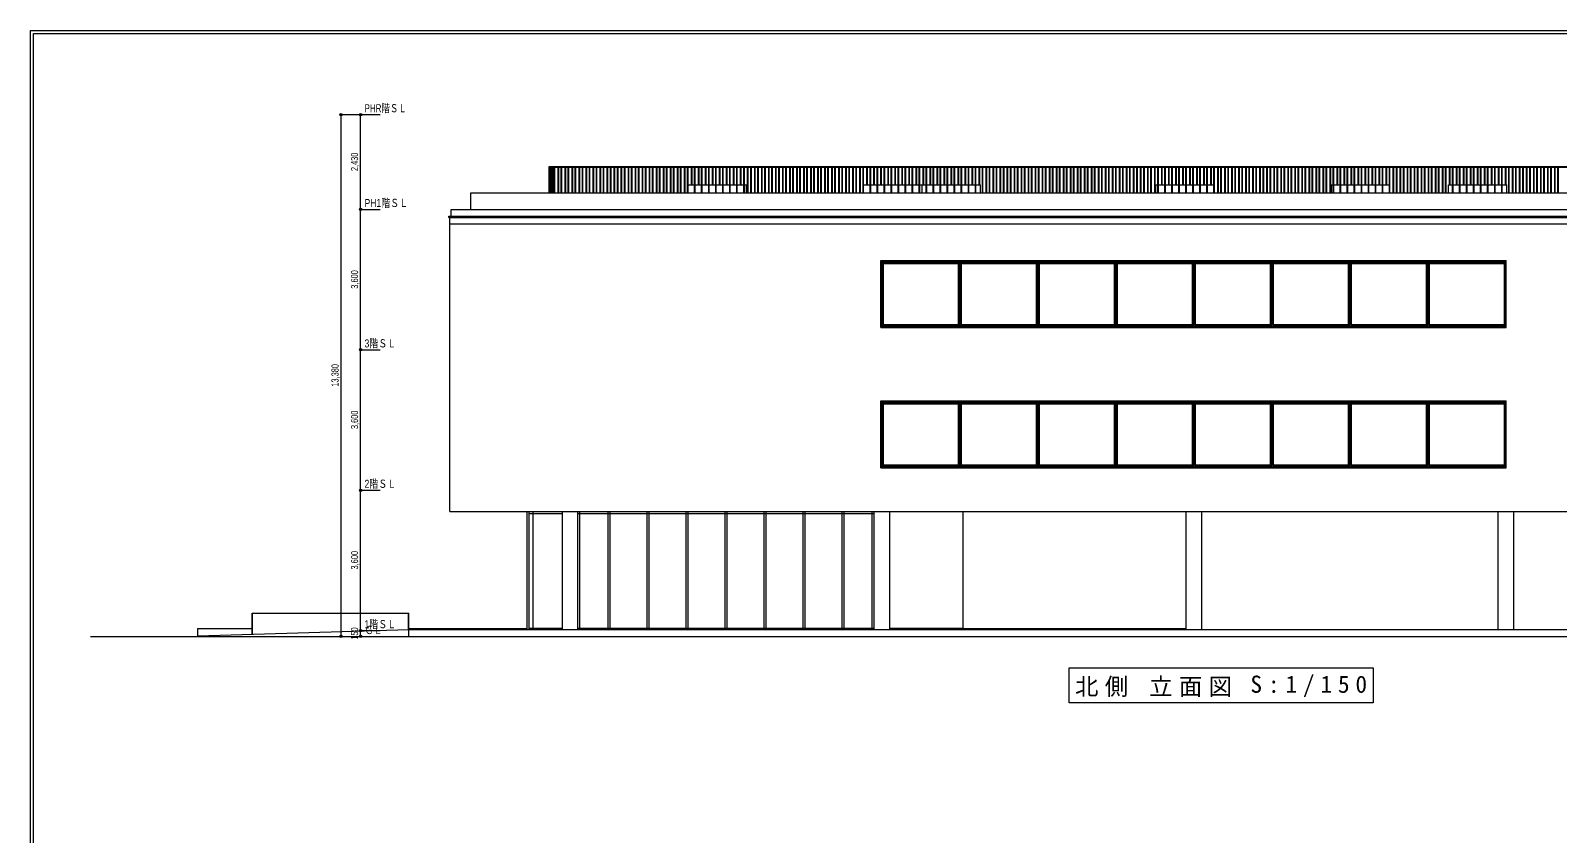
# Model space of a CAD drawing. Units: millimetres at full size, sheet at 1:150. Extents: x -30038 to 30038, y -20812 to 20512.
# Drawn here: x -30038 to 9200, y -150 to 20512 of the extents above; entities that cross this region are included whole.
import ezdxf
from ezdxf.enums import TextEntityAlignment as Align

# ---------------------------------------------------------------- set-up
doc = ezdxf.new("R2010")
doc.units = ezdxf.units.MM
doc.header["$LTSCALE"] = 150
doc.header["$PDMODE"] = 32
doc.header["$PDSIZE"] = 60
doc.layers.add('0-0_ﾚｲﾔ-0', color=4, linetype='Continuous')
doc.layers.add('0-5_ﾚｲﾔ-5', color=3, linetype='Continuous')
doc.styles.add('游ゴシック Light', font='')
doc.styles.add('ＭＳ ゴシック', font='')
doc.styles.get('游ゴシック Light').set_extended_font_data('游ゴシック Light')
doc.styles.get('ＭＳ ゴシック').set_extended_font_data('MS Gothic')

msp = doc.modelspace()

# ---------------------------------------------------------------- linework, layer by layer
at = {"layer": '0-0_ﾚｲﾔ-0'}
for p, q in [((-30037.5, 20512.5), (30037.5, 20512.5)), ((-30037.5, -20812.5), (-30037.5, 20512.5)), ((-29962.5, 20437.5), (29962.5, 20437.5)), ((-29962.5, -20737.5), (-29962.5, 20437.5))]:
    msp.add_line(p, q, dxfattribs=at)
at = {"layer": '0-5_ﾚｲﾔ-5', "color": 4}
for p, q in [((-22072.6, 18357), (-21572.6, 18357)), ((-22072.6, 4977), (-22072.6, 18357)), ((-21572.6, 18357), (-21072.6, 18357)), ((-21572.6, 15927), (-21572.6, 18357)), ((-13171.1, 16557), (-13006.1, 16557)), ((-12991.1, 16557), (-12826.1, 16557)), ((-12811.1, 16557), (-12646.1, 16557)), ((-12631.1, 16557), (-12466.1, 16557)), ((-12451.1, 16557), (-12286.1, 16557)), ((-12271.1, 16557), (-12106.1, 16557)), ((-12091.1, 16557), (-11926.1, 16557)), ((-11911.1, 16557), (-11746.1, 16557)), ((-11731.1, 16557), (-11673.6, 16557)), ((-11673.6, 16352), (-11673.6, 16557)), ((-8671.1, 16557), (-8506.1, 16557)), ((-8491.1, 16557), (-8326.1, 16557)), ((-8311.1, 16557), (-8146.1, 16557)), ((-8131.1, 16557), (-7966.1, 16557)), ((-7951.1, 16557), (-7786.1, 16557)), ((-7771.1, 16557), (-7606.1, 16557)), ((-7591.1, 16557), (-7426.1, 16557)), ((-7411.1, 16557), (-7246.1, 16557)), ((-7231.1, 16557), (-7173.6, 16557)), ((-7051.1, 16557), (-6886.1, 16557)), ((-6871.1, 16557), (-6706.1, 16557)), ((-6691.1, 16557), (-6526.1, 16557)), ((-6511.1, 16557), (-6346.1, 16557)), ((-6331.1, 16557), (-6166.1, 16557)), ((-6151.1, 16557), (-5986.1, 16557)), ((-5971.1, 16557), (-5806.1, 16557)), ((-5791.1, 16557), (-5673.6, 16557)), ((-5673.6, 16352), (-5673.6, 16557)), ((-1173.6, 16557), (-1126.1, 16557)), ((-1173.6, 16352), (-1173.6, 16557)), ((-1111.1, 16557), (-946.1, 16557)), ((-931.1, 16557), (-766.1, 16557)), ((-751.1, 16557), (-586.1, 16557)), ((-571.1, 16557), (-406.1, 16557)), ((-391.1, 16557), (-226.1, 16557)), ((-211.1, 16557), (-46.1, 16557)), ((-31.1, 16557), (133.9, 16557)), ((148.9, 16557), (313.9, 16557)), ((3326.4, 16557), (3373.9, 16557)), ((3326.4, 16352), (3326.4, 16557)), ((3388.9, 16557), (3553.9, 16557)), ((3568.9, 16557), (3733.9, 16557)), ((3748.9, 16557), (3913.9, 16557)), ((3928.9, 16557), (4093.9, 16557)), ((4108.9, 16557), (4273.9, 16557)), ((4288.9, 16557), (4453.9, 16557)), ((4468.9, 16557), (4633.9, 16557)), ((4648.9, 16557), (4813.9, 16557)), ((6448.9, 16557), (6613.9, 16557)), ((6628.9, 16557), (6793.9, 16557)), ((6808.9, 16557), (6973.9, 16557)), ((6988.9, 16557), (7153.9, 16557)), ((7168.9, 16557), (7333.9, 16557)), ((7348.9, 16557), (7513.9, 16557)), ((7528.9, 16557), (7693.9, 16557)), ((7708.9, 16557), (7826.4, 16557)), ((7826.4, 16352), (7826.4, 16557)), ((-198.6, 16352), (18351.4, 16352)), ((-21572.6, 15927), (-21072.6, 15927)), ((-21572.6, 12327), (-21572.6, 15927)), ((-21572.6, 15927), (-21072.6, 15927)), ((-19312.6, 15722), (-198.6, 15722)), ((-19282.6, 15557), (-19282.6, 15722)), ((-19248.6, 15927), (18851.4, 15927)), ((-19248.6, 15752), (-19248.6, 15927)), ((-198.6, 15752), (18915.4, 15752)), ((-198.6, 15722), (18915.4, 15722)), ((-19282.6, 15557), (-198.6, 15557)), ((-8228.6, 14587), (7811.4, 14587)), ((-8198.6, 12897), (-8198.6, 14617)), ((-8178.6, 14557), (-6218.6, 14557)), ((-8178.6, 12957), (-8178.6, 14557)), ((-8160.6, 14539), (-6236.6, 14539)), ((-8160.6, 12975), (-8160.6, 14539)), ((-6236.6, 12975), (-6236.6, 14539)), ((-6218.6, 12957), (-6218.6, 14557)), ((-6178.6, 14557), (-4218.6, 14557)), ((-6178.6, 12957), (-6178.6, 14557)), ((-6160.6, 14539), (-4236.6, 14539)), ((-6160.6, 12975), (-6160.6, 14539)), ((-4236.6, 12975), (-4236.6, 14539)), ((-4218.6, 12957), (-4218.6, 14557)), ((-4178.6, 14557), (-2218.6, 14557)), ((-4178.6, 12957), (-4178.6, 14557)), ((-4160.6, 14539), (-2236.6, 14539)), ((-4160.6, 12975), (-4160.6, 14539)), ((-2236.6, 12975), (-2236.6, 14539)), ((-2218.6, 12957), (-2218.6, 14557)), ((-2178.6, 14557), (-218.6, 14557)), ((-2178.6, 12957), (-2178.6, 14557)), ((-2160.6, 14539), (-236.6, 14539)), ((-2160.6, 12975), (-2160.6, 14539)), ((-236.6, 12975), (-236.6, 14539)), ((-218.6, 12957), (-218.6, 14557)), ((-178.6, 14557), (1781.4, 14557)), ((-178.6, 12957), (-178.6, 14557)), ((-160.6, 14539), (1763.4, 14539)), ((-160.6, 12975), (-160.6, 14539)), ((1763.4, 12975), (1763.4, 14539)), ((1781.4, 12957), (1781.4, 14557)), ((1821.4, 14557), (3781.4, 14557)), ((1821.4, 12957), (1821.4, 14557)), ((1839.4, 14539), (3763.4, 14539)), ((1839.4, 12975), (1839.4, 14539)), ((3763.4, 12975), (3763.4, 14539)), ((3781.4, 12957), (3781.4, 14557)), ((3821.4, 14557), (5781.4, 14557)), ((3821.4, 12957), (3821.4, 14557)), ((3839.4, 14539), (5763.4, 14539)), ((3839.4, 12975), (3839.4, 14539)), ((5763.4, 12975), (5763.4, 14539)), ((5781.4, 12957), (5781.4, 14557)), ((5821.4, 14557), (7781.4, 14557)), ((5821.4, 12957), (5821.4, 14557)), ((5839.4, 14539), (7763.4, 14539)), ((5839.4, 12975), (5839.4, 14539)), ((7763.4, 12975), (7763.4, 14539)), ((7811.4, 12897), (7811.4, 14617)), ((7811.4, 14587), (7811.4, 14617)), ((-8178.6, 12957), (-6218.6, 12957)), ((-8160.6, 12975), (-6236.6, 12975)), ((-6178.6, 12957), (-4218.6, 12957)), ((-6160.6, 12975), (-4236.6, 12975)), ((-4178.6, 12957), (-2218.6, 12957)), ((-4160.6, 12975), (-2236.6, 12975)), ((-2178.6, 12957), (-218.6, 12957)), ((-2160.6, 12975), (-236.6, 12975)), ((-178.6, 12957), (1781.4, 12957)), ((-160.6, 12975), (1763.4, 12975)), ((1821.4, 12957), (3781.4, 12957)), ((1839.4, 12975), (3763.4, 12975)), ((3821.4, 12957), (5781.4, 12957)), ((3839.4, 12975), (5763.4, 12975)), ((5821.4, 12957), (7781.4, 12957)), ((5839.4, 12975), (7763.4, 12975)), ((-8228.6, 12897), (7811.4, 12897)), ((-8228.6, 12897), (-8198.6, 12897)), ((7781.4, 12897), (7811.4, 12897)), ((7811.4, 12897), (7811.4, 12927)), ((-21572.6, 12327), (-21072.6, 12327)), ((-21572.6, 8727), (-21572.6, 12327)), ((-21572.6, 12327), (-21072.6, 12327)), ((-8228.6, 10987), (7811.4, 10987)), ((-8198.6, 9297), (-8198.6, 11017)), ((7811.4, 9297), (7811.4, 11017)), ((7811.4, 10987), (7811.4, 11017)), ((-8178.6, 10957), (-6218.6, 10957)), ((-8178.6, 9357), (-8178.6, 10957)), ((-8160.6, 10939), (-6236.6, 10939)), ((-8160.6, 9375), (-8160.6, 10939)), ((-6236.6, 9375), (-6236.6, 10939)), ((-6218.6, 9357), (-6218.6, 10957)), ((-6178.6, 10957), (-4218.6, 10957)), ((-6178.6, 9357), (-6178.6, 10957)), ((-6160.6, 10939), (-4236.6, 10939)), ((-6160.6, 9375), (-6160.6, 10939)), ((-4236.6, 9375), (-4236.6, 10939)), ((-4218.6, 9357), (-4218.6, 10957)), ((-4178.6, 10957), (-2218.6, 10957)), ((-4178.6, 9357), (-4178.6, 10957)), ((-4160.6, 10939), (-2236.6, 10939)), ((-4160.6, 9375), (-4160.6, 10939)), ((-2236.6, 9375), (-2236.6, 10939)), ((-2218.6, 9357), (-2218.6, 10957)), ((-2178.6, 10957), (-218.6, 10957)), ((-2178.6, 9357), (-2178.6, 10957)), ((-2160.6, 10939), (-236.6, 10939)), ((-2160.6, 9375), (-2160.6, 10939)), ((-236.6, 9375), (-236.6, 10939)), ((-218.6, 9357), (-218.6, 10957)), ((-178.6, 10957), (1781.4, 10957)), ((-178.6, 9357), (-178.6, 10957)), ((-160.6, 10939), (1763.4, 10939)), ((-160.6, 9375), (-160.6, 10939)), ((1763.4, 9375), (1763.4, 10939)), ((1781.4, 9357), (1781.4, 10957)), ((1821.4, 10957), (3781.4, 10957)), ((1821.4, 9357), (1821.4, 10957)), ((1839.4, 10939), (3763.4, 10939)), ((1839.4, 9375), (1839.4, 10939)), ((3763.4, 9375), (3763.4, 10939)), ((3781.4, 9357), (3781.4, 10957)), ((3821.4, 10957), (5781.4, 10957)), ((3821.4, 9357), (3821.4, 10957)), ((3839.4, 10939), (5763.4, 10939)), ((3839.4, 9375), (3839.4, 10939)), ((5763.4, 9375), (5763.4, 10939)), ((5781.4, 9357), (5781.4, 10957)), ((5821.4, 10957), (7781.4, 10957)), ((5821.4, 9357), (5821.4, 10957)), ((5839.4, 10939), (7763.4, 10939)), ((5839.4, 9375), (5839.4, 10939)), ((7763.4, 9375), (7763.4, 10939)), ((-8228.6, 9297), (7811.4, 9297)), ((-8228.6, 9297), (-8198.6, 9297)), ((-8178.6, 9357), (-6218.6, 9357)), ((-8160.6, 9375), (-6236.6, 9375)), ((-6178.6, 9357), (-4218.6, 9357)), ((-6160.6, 9375), (-4236.6, 9375)), ((-4178.6, 9357), (-2218.6, 9357)), ((-4160.6, 9375), (-2236.6, 9375)), ((-2178.6, 9357), (-218.6, 9357)), ((-2160.6, 9375), (-236.6, 9375)), ((-178.6, 9357), (1781.4, 9357)), ((-160.6, 9375), (1763.4, 9375)), ((1821.4, 9357), (3781.4, 9357)), ((1839.4, 9375), (3763.4, 9375)), ((3821.4, 9357), (5781.4, 9357)), ((3839.4, 9375), (5763.4, 9375)), ((5821.4, 9357), (7781.4, 9357)), ((5839.4, 9375), (7763.4, 9375)), ((7781.4, 9297), (7811.4, 9297)), ((7811.4, 9297), (7811.4, 9327)), ((-21572.6, 8727), (-21072.6, 8727)), ((-21572.6, 5127), (-21572.6, 8727)), ((-21572.6, 8727), (-21072.6, 8727)), ((-19282.6, 8177), (-19282.6, 8727)), ((-19282.6, 8177), (-198.6, 8177)), ((-17298.6, 5157), (-17298.6, 8177)), ((-17248.6, 8127), (-17248.6, 8177)), ((-17248.6, 5187), (-17248.6, 8177)), ((-17248.6, 8127), (-16398.6, 8127)), ((-17148.6, 5187), (-17148.6, 8177)), ((-16398.6, 5157), (-16398.6, 8177)), ((-15998.6, 5157), (-15998.6, 8177)), ((-15998.6, 8127), (-8398.6, 8127)), ((-15223.6, 5187), (-15223.6, 8177)), ((-15173.6, 5187), (-15173.6, 8177)), ((-14223.6, 5187), (-14223.6, 8177)), ((-14173.6, 5187), (-14173.6, 8177)), ((-13223.6, 5187), (-13223.6, 8177)), ((-13173.6, 5187), (-13173.6, 8177)), ((-12223.6, 5187), (-12223.6, 8177)), ((-12173.6, 5187), (-12173.6, 8177)), ((-11223.6, 5187), (-11223.6, 8177)), ((-11173.6, 5187), (-11173.6, 8177)), ((-10223.6, 5187), (-10223.6, 8177)), ((-10173.6, 5187), (-10173.6, 8177)), ((-9223.6, 5187), (-9223.6, 8177)), ((-9173.6, 5187), (-9173.6, 8177)), ((-8448.6, 5187), (-8448.6, 8177)), ((-8398.6, 5157), (-8398.6, 8177)), ((-7998.6, 5157), (-7998.6, 8177)), ((-398.6, 5157), (-398.6, 8177)), ((1.4, 5157), (1.4, 8177)), ((7601.4, 5157), (7601.4, 8177)), ((8001.4, 5157), (8001.4, 8177)), ((-24343.6, 5034.8), (-24343.6, 5577)), ((-20343.6, 5156.7), (-20343.6, 5577)), ((-20333.6, 5157), (-20333.6, 5577)), ((-25748.6, 5177), (-24353.6, 5177)), ((-25748.6, 4992), (-25748.6, 5177)), ((-25748.6, 4992), (-20333.6, 5157)), ((-21572.6, 5127), (-21072.6, 5127)), ((-21572.6, 5127), (-21072.6, 5127)), ((-21572.6, 4977), (-21572.6, 5127)), ((-20333.6, 5177), (-17298.6, 5177)), ((-20333.6, 4977), (-20333.6, 5157)), ((-17248.6, 5187), (-17148.6, 5187)), ((-17248.6, 5187), (-16398.6, 5187)), ((-17248.6, 5157), (-17248.6, 5187)), ((-15998.6, 5187), (-8398.6, 5187)), ((-15223.6, 5187), (-15173.6, 5187)), ((-14223.6, 5187), (-14173.6, 5187)), ((-13223.6, 5187), (-13173.6, 5187)), ((-12223.6, 5187), (-12173.6, 5187)), ((-11223.6, 5187), (-11173.6, 5187)), ((-10223.6, 5187), (-10173.6, 5187)), ((-9223.6, 5187), (-9173.6, 5187)), ((-8448.6, 5187), (-8398.6, 5187)), ((-6114.6, 5177), (-398.6, 5177)), ((-25748.6, 4977), (-25748.6, 4992)), ((-22072.6, 4977), (-21572.6, 4977)), ((-21572.6, 4977), (-21072.6, 4977))]:
    msp.add_line(p, q, dxfattribs=at)
at = {"layer": '0-5_ﾚｲﾔ-5'}
for p, q in [((-16733.8, 17012), (-16733.5, 17012)), ((-16733.6, 16352), (-16733.6, 17012)), ((-16733.5, 17012), (15801.2, 17012)), ((-16713.6, 16352), (-16713.6, 17012)), ((-16698.6, 16352), (-16698.6, 17012)), ((-16673.6, 16352), (-16673.6, 17012)), ((-16653.6, 16352), (-16653.6, 17012)), ((-16638.6, 16352), (-16638.6, 17012)), ((-16606.1, 16352), (-16606.1, 17012)), ((-16591.1, 16352), (-16591.1, 17012)), ((-16506.1, 16352), (-16506.1, 17012)), ((-16491.1, 16352), (-16491.1, 17012)), ((-16426.1, 16352), (-16426.1, 17012)), ((-16411.1, 16352), (-16411.1, 17012)), ((-16326.1, 16352), (-16326.1, 17012)), ((-16311.1, 16352), (-16311.1, 17012)), ((-16246.1, 16352), (-16246.1, 17012)), ((-16231.1, 16352), (-16231.1, 17012)), ((-16146.1, 16352), (-16146.1, 17012)), ((-16131.1, 16352), (-16131.1, 17012)), ((-16066.1, 16352), (-16066.1, 17012)), ((-16051.1, 16352), (-16051.1, 17012)), ((-15966.1, 16352), (-15966.1, 17012)), ((-15951.1, 16352), (-15951.1, 17012)), ((-15886.1, 16352), (-15886.1, 17012)), ((-15871.1, 16352), (-15871.1, 17012)), ((-15786.1, 16352), (-15786.1, 17012)), ((-15771.1, 16352), (-15771.1, 17012)), ((-15706.1, 16352), (-15706.1, 17012)), ((-15691.1, 16352), (-15691.1, 17012)), ((-15606.1, 16352), (-15606.1, 17012)), ((-15591.1, 16352), (-15591.1, 17012)), ((-15526.1, 16352), (-15526.1, 17012)), ((-15511.1, 16352), (-15511.1, 17012)), ((-15426.1, 16352), (-15426.1, 17012)), ((-15411.1, 16352), (-15411.1, 17012)), ((-15346.1, 16352), (-15346.1, 17012)), ((-15331.1, 16352), (-15331.1, 17012)), ((-15246.1, 16352), (-15246.1, 17012)), ((-15231.1, 16352), (-15231.1, 17012)), ((-15166.1, 16352), (-15166.1, 17012)), ((-15151.1, 16352), (-15151.1, 17012)), ((-15066.1, 16352), (-15066.1, 17012)), ((-15051.1, 16352), (-15051.1, 17012)), ((-14986.1, 16352), (-14986.1, 17012)), ((-14971.1, 16352), (-14971.1, 17012)), ((-14886.1, 16352), (-14886.1, 17012)), ((-14871.1, 16352), (-14871.1, 17012)), ((-14806.1, 16352), (-14806.1, 17012)), ((-14791.1, 16352), (-14791.1, 17012)), ((-14706.1, 16352), (-14706.1, 17012)), ((-14691.1, 16352), (-14691.1, 17012)), ((-14626.1, 16352), (-14626.1, 17012)), ((-14611.1, 16352), (-14611.1, 17012)), ((-14526.1, 16352), (-14526.1, 17012)), ((-14511.1, 16352), (-14511.1, 17012)), ((-14446.1, 16352), (-14446.1, 17012)), ((-14431.1, 16352), (-14431.1, 17012)), ((-14346.1, 16352), (-14346.1, 17012)), ((-14331.1, 16352), (-14331.1, 17012)), ((-14266.1, 16352), (-14266.1, 17012)), ((-14251.1, 16352), (-14251.1, 17012)), ((-14166.1, 16352), (-14166.1, 17012)), ((-14151.1, 16352), (-14151.1, 17012)), ((-14086.1, 16352), (-14086.1, 17012)), ((-14071.1, 16352), (-14071.1, 17012)), ((-13986.1, 16352), (-13986.1, 17012)), ((-13971.1, 16352), (-13971.1, 17012)), ((-13906.1, 16352), (-13906.1, 17012)), ((-13891.1, 16352), (-13891.1, 17012)), ((-13806.1, 16352), (-13806.1, 17012)), ((-13791.1, 16352), (-13791.1, 17012)), ((-13726.1, 16352), (-13726.1, 17012)), ((-13711.1, 16352), (-13711.1, 17012)), ((-13626.1, 16352), (-13626.1, 17012)), ((-13611.1, 16352), (-13611.1, 17012)), ((-13546.1, 16352), (-13546.1, 17012)), ((-13531.1, 16352), (-13531.1, 17012)), ((-13446.1, 16352), (-13446.1, 17012)), ((-13431.1, 16352), (-13431.1, 17012)), ((-13366.1, 16352), (-13366.1, 17012)), ((-13351.1, 16352), (-13351.1, 17012)), ((-13266.1, 16352), (-13266.1, 17012)), ((-13251.1, 16352), (-13251.1, 17012)), ((-13186.1, 16352), (-13186.1, 17012)), ((-13171.1, 16352), (-13171.1, 17012)), ((-13086.1, 16557), (-13086.1, 17012)), ((-13071.1, 16557), (-13071.1, 17012)), ((-13006.1, 16352), (-13006.1, 17012)), ((-12991.1, 16352), (-12991.1, 17012)), ((-12906.1, 16557), (-12906.1, 17012)), ((-12891.1, 16557), (-12891.1, 17012)), ((-12826.1, 16352), (-12826.1, 17012)), ((-12811.1, 16352), (-12811.1, 17012)), ((-12726.1, 16557), (-12726.1, 17012)), ((-12711.1, 16557), (-12711.1, 17012)), ((-12646.1, 16352), (-12646.1, 17012)), ((-12631.1, 16352), (-12631.1, 17012)), ((-12546.1, 16557), (-12546.1, 17012)), ((-12531.1, 16557), (-12531.1, 17012)), ((-12466.1, 16352), (-12466.1, 17012)), ((-12451.1, 16352), (-12451.1, 17012)), ((-12366.1, 16557), (-12366.1, 17012)), ((-12351.1, 16557), (-12351.1, 17012)), ((-12286.1, 16352), (-12286.1, 17012)), ((-12271.1, 16352), (-12271.1, 17012)), ((-12186.1, 16557), (-12186.1, 17012)), ((-12171.1, 16557), (-12171.1, 17012)), ((-12106.1, 16352), (-12106.1, 17012)), ((-12091.1, 16352), (-12091.1, 17012)), ((-12006.1, 16557), (-12006.1, 17012)), ((-11991.1, 16557), (-11991.1, 17012)), ((-11926.1, 16352), (-11926.1, 17012)), ((-11911.1, 16352), (-11911.1, 17012)), ((-11826.1, 16557), (-11826.1, 17012)), ((-11811.1, 16557), (-11811.1, 17012)), ((-11746.1, 16352), (-11746.1, 17012)), ((-11731.1, 16352), (-11731.1, 17012)), ((-11646.1, 16352), (-11646.1, 17012)), ((-11631.1, 16352), (-11631.1, 17012)), ((-11566.1, 16352), (-11566.1, 17012)), ((-11551.1, 16352), (-11551.1, 17012)), ((-11466.1, 16352), (-11466.1, 17012)), ((-11451.1, 16352), (-11451.1, 17012)), ((-11386.1, 16352), (-11386.1, 17012)), ((-11371.1, 16352), (-11371.1, 17012)), ((-11286.1, 16352), (-11286.1, 17012)), ((-11271.1, 16352), (-11271.1, 17012)), ((-11206.1, 16352), (-11206.1, 17012)), ((-11191.1, 16352), (-11191.1, 17012)), ((-11106.1, 16352), (-11106.1, 17012)), ((-11091.1, 16352), (-11091.1, 17012)), ((-11026.1, 16352), (-11026.1, 17012)), ((-11011.1, 16352), (-11011.1, 17012)), ((-10926.1, 16352), (-10926.1, 17012)), ((-10911.1, 16352), (-10911.1, 17012)), ((-10846.1, 16352), (-10846.1, 17012)), ((-10831.1, 16352), (-10831.1, 17012)), ((-10746.1, 16352), (-10746.1, 17012)), ((-10731.1, 16352), (-10731.1, 17012)), ((-10666.1, 16352), (-10666.1, 17012)), ((-10651.1, 16352), (-10651.1, 17012)), ((-10566.1, 16352), (-10566.1, 17012)), ((-10551.1, 16352), (-10551.1, 17012)), ((-10486.1, 16352), (-10486.1, 17012)), ((-10471.1, 16352), (-10471.1, 17012)), ((-10386.1, 16352), (-10386.1, 17012)), ((-10371.1, 16352), (-10371.1, 17012)), ((-10306.1, 16352), (-10306.1, 17012)), ((-10291.1, 16352), (-10291.1, 17012)), ((-10206.1, 16352), (-10206.1, 17012)), ((-10191.1, 16352), (-10191.1, 17012)), ((-10126.1, 16352), (-10126.1, 17012)), ((-10111.1, 16352), (-10111.1, 17012)), ((-10026.1, 16352), (-10026.1, 17012)), ((-10011.1, 16352), (-10011.1, 17012)), ((-9946.1, 16352), (-9946.1, 17012)), ((-9931.1, 16352), (-9931.1, 17012)), ((-9846.1, 16352), (-9846.1, 17012)), ((-9831.1, 16352), (-9831.1, 17012)), ((-9766.1, 16352), (-9766.1, 17012)), ((-9751.1, 16352), (-9751.1, 17012)), ((-9666.1, 16352), (-9666.1, 17012)), ((-9651.1, 16352), (-9651.1, 17012)), ((-9586.1, 16352), (-9586.1, 17012)), ((-9571.1, 16352), (-9571.1, 17012)), ((-9486.1, 16352), (-9486.1, 17012)), ((-9471.1, 16352), (-9471.1, 17012)), ((-9406.1, 16352), (-9406.1, 17012)), ((-9391.1, 16352), (-9391.1, 17012)), ((-9306.1, 16352), (-9306.1, 17012)), ((-9291.1, 16352), (-9291.1, 17012)), ((-9226.1, 16352), (-9226.1, 17012)), ((-9211.1, 16352), (-9211.1, 17012)), ((-9126.1, 16352), (-9126.1, 17012)), ((-9111.1, 16352), (-9111.1, 17012)), ((-9046.1, 16352), (-9046.1, 17012)), ((-9031.1, 16352), (-9031.1, 17012)), ((-8946.1, 16352), (-8946.1, 17012)), ((-8931.1, 16352), (-8931.1, 17012)), ((-8866.1, 16352), (-8866.1, 17012)), ((-8851.1, 16352), (-8851.1, 17012)), ((-8766.1, 16352), (-8766.1, 17012)), ((-8751.1, 16352), (-8751.1, 17012)), ((-8686.1, 16352), (-8686.1, 17012)), ((-8671.1, 16352), (-8671.1, 17012)), ((-8586.1, 16557), (-8586.1, 17012)), ((-8571.1, 16557), (-8571.1, 17012)), ((-8506.1, 16352), (-8506.1, 17012)), ((-8491.1, 16352), (-8491.1, 17012)), ((-8406.1, 16557), (-8406.1, 17012)), ((-8391.1, 16557), (-8391.1, 17012)), ((-8326.1, 16352), (-8326.1, 17012)), ((-8311.1, 16352), (-8311.1, 17012)), ((-8226.1, 16557), (-8226.1, 17012)), ((-8211.1, 16557), (-8211.1, 17012)), ((-8146.1, 16352), (-8146.1, 17012)), ((-8131.1, 16352), (-8131.1, 17012)), ((-8046.1, 16557), (-8046.1, 17012)), ((-8031.1, 16557), (-8031.1, 17012)), ((-7966.1, 16352), (-7966.1, 17012)), ((-7951.1, 16352), (-7951.1, 17012)), ((-7866.1, 16557), (-7866.1, 17012)), ((-7851.1, 16557), (-7851.1, 17012)), ((-7786.1, 16352), (-7786.1, 17012)), ((-7771.1, 16352), (-7771.1, 17012)), ((-7686.1, 16557), (-7686.1, 17012)), ((-7671.1, 16557), (-7671.1, 17012)), ((-7606.1, 16352), (-7606.1, 17012)), ((-7591.1, 16352), (-7591.1, 17012)), ((-7506.1, 16557), (-7506.1, 17012)), ((-7491.1, 16557), (-7491.1, 17012)), ((-7426.1, 16352), (-7426.1, 17012)), ((-7411.1, 16352), (-7411.1, 17012)), ((-7326.1, 16557), (-7326.1, 17012)), ((-7311.1, 16557), (-7311.1, 17012)), ((-7246.1, 16352), (-7246.1, 17012)), ((-7231.1, 16352), (-7231.1, 17012)), ((-7146.1, 16557), (-7146.1, 17012)), ((-7131.1, 16557), (-7131.1, 17012)), ((-7066.1, 16352), (-7066.1, 17012)), ((-7051.1, 16352), (-7051.1, 17012)), ((-6966.1, 16557), (-6966.1, 17012)), ((-6951.1, 16557), (-6951.1, 17012)), ((-6886.1, 16352), (-6886.1, 17012)), ((-6871.1, 16352), (-6871.1, 17012)), ((-6786.1, 16557), (-6786.1, 17012)), ((-6771.1, 16557), (-6771.1, 17012)), ((-6706.1, 16352), (-6706.1, 17012)), ((-6691.1, 16352), (-6691.1, 17012)), ((-6606.1, 16557), (-6606.1, 17012)), ((-6591.1, 16557), (-6591.1, 17012)), ((-6526.1, 16352), (-6526.1, 17012)), ((-6511.1, 16352), (-6511.1, 17012)), ((-6426.1, 16557), (-6426.1, 17012)), ((-6411.1, 16557), (-6411.1, 17012)), ((-6346.1, 16352), (-6346.1, 17012)), ((-6331.1, 16352), (-6331.1, 17012)), ((-6246.1, 16557), (-6246.1, 17012)), ((-6231.1, 16557), (-6231.1, 17012)), ((-6166.1, 16352), (-6166.1, 17012)), ((-6151.1, 16352), (-6151.1, 17012)), ((-6066.1, 16557), (-6066.1, 17012)), ((-6051.1, 16557), (-6051.1, 17012)), ((-5986.1, 16352), (-5986.1, 17012)), ((-5971.1, 16352), (-5971.1, 17012)), ((-5886.1, 16557), (-5886.1, 17012)), ((-5871.1, 16557), (-5871.1, 17012)), ((-5806.1, 16352), (-5806.1, 17012)), ((-5791.1, 16352), (-5791.1, 17012)), ((-5706.1, 16557), (-5706.1, 17012)), ((-5691.1, 16557), (-5691.1, 17012)), ((-5626.1, 16352), (-5626.1, 17012)), ((-5611.1, 16352), (-5611.1, 17012)), ((-5526.1, 16352), (-5526.1, 17012)), ((-5511.1, 16352), (-5511.1, 17012)), ((-5446.1, 16352), (-5446.1, 17012)), ((-5431.1, 16352), (-5431.1, 17012)), ((-5346.1, 16352), (-5346.1, 17012)), ((-5331.1, 16352), (-5331.1, 17012)), ((-5266.1, 16352), (-5266.1, 17012)), ((-5251.1, 16352), (-5251.1, 17012)), ((-5166.1, 16352), (-5166.1, 17012)), ((-5151.1, 16352), (-5151.1, 17012)), ((-5086.1, 16352), (-5086.1, 17012)), ((-5071.1, 16352), (-5071.1, 17012)), ((-4986.1, 16352), (-4986.1, 17012)), ((-4971.1, 16352), (-4971.1, 17012)), ((-4906.1, 16352), (-4906.1, 17012)), ((-4891.1, 16352), (-4891.1, 17012)), ((-4806.1, 16352), (-4806.1, 17012)), ((-4791.1, 16352), (-4791.1, 17012)), ((-4726.1, 16352), (-4726.1, 17012)), ((-4711.1, 16352), (-4711.1, 17012)), ((-4626.1, 16352), (-4626.1, 17012)), ((-4611.1, 16352), (-4611.1, 17012)), ((-4546.1, 16352), (-4546.1, 17012)), ((-4531.1, 16352), (-4531.1, 17012)), ((-4446.1, 16352), (-4446.1, 17012)), ((-4431.1, 16352), (-4431.1, 17012)), ((-4366.1, 16352), (-4366.1, 17012)), ((-4351.1, 16352), (-4351.1, 17012)), ((-4266.1, 16352), (-4266.1, 17012)), ((-4251.1, 16352), (-4251.1, 17012)), ((-4186.1, 16352), (-4186.1, 17012)), ((-4171.1, 16352), (-4171.1, 17012)), ((-4086.1, 16352), (-4086.1, 17012)), ((-4071.1, 16352), (-4071.1, 17012)), ((-4006.1, 16352), (-4006.1, 17012)), ((-3991.1, 16352), (-3991.1, 17012)), ((-3906.1, 16352), (-3906.1, 17012)), ((-3891.1, 16352), (-3891.1, 17012)), ((-3826.1, 16352), (-3826.1, 17012)), ((-3811.1, 16352), (-3811.1, 17012)), ((-3726.1, 16352), (-3726.1, 17012)), ((-3711.1, 16352), (-3711.1, 17012)), ((-3646.1, 16352), (-3646.1, 17012)), ((-3631.1, 16352), (-3631.1, 17012)), ((-3546.1, 16352), (-3546.1, 17012)), ((-3531.1, 16352), (-3531.1, 17012)), ((-3466.1, 16352), (-3466.1, 17012)), ((-3451.1, 16352), (-3451.1, 17012)), ((-3366.1, 16352), (-3366.1, 17012)), ((-3351.1, 16352), (-3351.1, 17012)), ((-3286.1, 16352), (-3286.1, 17012)), ((-3271.1, 16352), (-3271.1, 17012)), ((-3186.1, 16352), (-3186.1, 17012)), ((-3171.1, 16352), (-3171.1, 17012)), ((-3106.1, 16352), (-3106.1, 17012)), ((-3091.1, 16352), (-3091.1, 17012)), ((-3006.1, 16352), (-3006.1, 17012)), ((-2991.1, 16352), (-2991.1, 17012)), ((-2926.1, 16352), (-2926.1, 17012)), ((-2911.1, 16352), (-2911.1, 17012)), ((-2826.1, 16352), (-2826.1, 17012)), ((-2811.1, 16352), (-2811.1, 17012)), ((-2746.1, 16352), (-2746.1, 17012)), ((-2731.1, 16352), (-2731.1, 17012)), ((-2646.1, 16352), (-2646.1, 17012)), ((-2631.1, 16352), (-2631.1, 17012)), ((-2566.1, 16352), (-2566.1, 17012)), ((-2551.1, 16352), (-2551.1, 17012)), ((-2466.1, 16352), (-2466.1, 17012)), ((-2451.1, 16352), (-2451.1, 17012)), ((-2386.1, 16352), (-2386.1, 17012)), ((-2371.1, 16352), (-2371.1, 17012)), ((-2286.1, 16352), (-2286.1, 17012)), ((-2271.1, 16352), (-2271.1, 17012)), ((-2206.1, 16352), (-2206.1, 17012)), ((-2191.1, 16352), (-2191.1, 17012)), ((-2106.1, 16352), (-2106.1, 17012)), ((-2091.1, 16352), (-2091.1, 17012)), ((-2026.1, 16352), (-2026.1, 17012)), ((-2011.1, 16352), (-2011.1, 17012)), ((-1926.1, 16352), (-1926.1, 17012)), ((-1911.1, 16352), (-1911.1, 17012)), ((-1846.1, 16352), (-1846.1, 17012)), ((-1831.1, 16352), (-1831.1, 17012)), ((-1746.1, 16352), (-1746.1, 17012)), ((-1731.1, 16352), (-1731.1, 17012)), ((-1666.1, 16352), (-1666.1, 17012)), ((-1651.1, 16352), (-1651.1, 17012)), ((-1566.1, 16352), (-1566.1, 17012)), ((-1551.1, 16352), (-1551.1, 17012)), ((-1486.1, 16352), (-1486.1, 17012)), ((-1471.1, 16352), (-1471.1, 17012)), ((-1386.1, 16352), (-1386.1, 17012)), ((-1371.1, 16352), (-1371.1, 17012)), ((-1306.1, 16352), (-1306.1, 17012)), ((-1291.1, 16352), (-1291.1, 17012)), ((-1206.1, 16352), (-1206.1, 17012)), ((-1191.1, 16352), (-1191.1, 17012)), ((-1126.1, 16352), (-1126.1, 17012)), ((-1111.1, 16352), (-1111.1, 17012)), ((-1026.1, 16557), (-1026.1, 17012)), ((-1011.1, 16557), (-1011.1, 17012)), ((-946.1, 16352), (-946.1, 17012)), ((-931.1, 16352), (-931.1, 17012)), ((-846.1, 16557), (-846.1, 17012)), ((-831.1, 16557), (-831.1, 17012)), ((-766.1, 16352), (-766.1, 17012)), ((-751.1, 16352), (-751.1, 17012)), ((-666.1, 16557), (-666.1, 17012)), ((-651.1, 16557), (-651.1, 17012)), ((-586.1, 16352), (-586.1, 17012)), ((-571.1, 16352), (-571.1, 17012)), ((-486.1, 16557), (-486.1, 17012)), ((-471.1, 16557), (-471.1, 17012)), ((-406.1, 16352), (-406.1, 17012)), ((-391.1, 16352), (-391.1, 17012)), ((-306.1, 16557), (-306.1, 17012)), ((-291.1, 16557), (-291.1, 17012)), ((-226.1, 16352), (-226.1, 17012)), ((-211.1, 16352), (-211.1, 17012)), ((-126.1, 16557), (-126.1, 17012)), ((-111.1, 16557), (-111.1, 17012)), ((-46.1, 16352), (-46.1, 17012)), ((-31.1, 16352), (-31.1, 17012)), ((53.9, 16557), (53.9, 17012)), ((68.9, 16557), (68.9, 17012)), ((133.9, 16352), (133.9, 17012)), ((148.9, 16352), (148.9, 17012)), ((233.9, 16557), (233.9, 17012)), ((248.9, 16557), (248.9, 17012)), ((313.9, 16352), (313.9, 17012)), ((328.9, 16352), (328.9, 17012)), ((413.9, 16352), (413.9, 17012)), ((428.9, 16352), (428.9, 17012)), ((493.9, 16352), (493.9, 17012)), ((508.9, 16352), (508.9, 17012)), ((593.9, 16352), (593.9, 17012)), ((608.9, 16352), (608.9, 17012)), ((673.9, 16352), (673.9, 17012)), ((688.9, 16352), (688.9, 17012)), ((773.9, 16352), (773.9, 17012)), ((788.9, 16352), (788.9, 17012)), ((853.9, 16352), (853.9, 17012)), ((868.9, 16352), (868.9, 17012)), ((953.9, 16352), (953.9, 17012)), ((968.9, 16352), (968.9, 17012)), ((1033.9, 16352), (1033.9, 17012)), ((1048.9, 16352), (1048.9, 17012)), ((1133.9, 16352), (1133.9, 17012)), ((1148.9, 16352), (1148.9, 17012)), ((1213.9, 16352), (1213.9, 17012)), ((1228.9, 16352), (1228.9, 17012)), ((1313.9, 16352), (1313.9, 17012)), ((1328.9, 16352), (1328.9, 17012)), ((1393.9, 16352), (1393.9, 17012)), ((1408.9, 16352), (1408.9, 17012)), ((1493.9, 16352), (1493.9, 17012)), ((1508.9, 16352), (1508.9, 17012)), ((1573.9, 16352), (1573.9, 17012)), ((1588.9, 16352), (1588.9, 17012)), ((1673.9, 16352), (1673.9, 17012)), ((1688.9, 16352), (1688.9, 17012)), ((1753.9, 16352), (1753.9, 17012)), ((1768.9, 16352), (1768.9, 17012)), ((1853.9, 16352), (1853.9, 17012)), ((1868.9, 16352), (1868.9, 17012)), ((1933.9, 16352), (1933.9, 17012)), ((1948.9, 16352), (1948.9, 17012)), ((2033.9, 16352), (2033.9, 17012)), ((2048.9, 16352), (2048.9, 17012)), ((2113.9, 16352), (2113.9, 17012)), ((2128.9, 16352), (2128.9, 17012)), ((2213.9, 16352), (2213.9, 17012)), ((2228.9, 16352), (2228.9, 17012)), ((2293.9, 16352), (2293.9, 17012)), ((2308.9, 16352), (2308.9, 17012)), ((2393.9, 16352), (2393.9, 17012)), ((2408.9, 16352), (2408.9, 17012)), ((2473.9, 16352), (2473.9, 17012)), ((2488.9, 16352), (2488.9, 17012)), ((2573.9, 16352), (2573.9, 17012)), ((2588.9, 16352), (2588.9, 17012)), ((2653.9, 16352), (2653.9, 17012)), ((2668.9, 16352), (2668.9, 17012)), ((2753.9, 16352), (2753.9, 17012)), ((2768.9, 16352), (2768.9, 17012)), ((2833.9, 16352), (2833.9, 17012)), ((2848.9, 16352), (2848.9, 17012)), ((2933.9, 16352), (2933.9, 17012)), ((2948.9, 16352), (2948.9, 17012)), ((3013.9, 16352), (3013.9, 17012)), ((3028.9, 16352), (3028.9, 17012)), ((3113.9, 16352), (3113.9, 17012)), ((3128.9, 16352), (3128.9, 17012)), ((3193.9, 16352), (3193.9, 17012)), ((3208.9, 16352), (3208.9, 17012)), ((3293.9, 16352), (3293.9, 17012)), ((3308.9, 16352), (3308.9, 17012)), ((3373.9, 16352), (3373.9, 17012)), ((3388.9, 16352), (3388.9, 17012)), ((3473.9, 16557), (3473.9, 17012)), ((3488.9, 16557), (3488.9, 17012)), ((3553.9, 16352), (3553.9, 17012)), ((3568.9, 16352), (3568.9, 17012)), ((3653.9, 16557), (3653.9, 17012)), ((3668.9, 16557), (3668.9, 17012)), ((3733.9, 16352), (3733.9, 17012)), ((3748.9, 16352), (3748.9, 17012)), ((3833.9, 16557), (3833.9, 17012)), ((3848.9, 16557), (3848.9, 17012)), ((3913.9, 16352), (3913.9, 17012)), ((3928.9, 16352), (3928.9, 17012)), ((4013.9, 16557), (4013.9, 17012)), ((4028.9, 16557), (4028.9, 17012)), ((4093.9, 16352), (4093.9, 17012)), ((4108.9, 16352), (4108.9, 17012)), ((4193.9, 16557), (4193.9, 17012)), ((4208.9, 16557), (4208.9, 17012)), ((4273.9, 16352), (4273.9, 17012)), ((4288.9, 16352), (4288.9, 17012)), ((4373.9, 16557), (4373.9, 17012)), ((4388.9, 16557), (4388.9, 17012)), ((4453.9, 16352), (4453.9, 17012)), ((4468.9, 16352), (4468.9, 17012)), ((4553.9, 16557), (4553.9, 17012)), ((4568.9, 16557), (4568.9, 17012)), ((4633.9, 16352), (4633.9, 17012)), ((4648.9, 16352), (4648.9, 17012)), ((4733.9, 16557), (4733.9, 17012)), ((4748.9, 16557), (4748.9, 17012)), ((4813.9, 16352), (4813.9, 17012)), ((4828.9, 16352), (4828.9, 17012)), ((4913.9, 16352), (4913.9, 17012)), ((4928.9, 16352), (4928.9, 17012)), ((4993.9, 16352), (4993.9, 17012)), ((5008.9, 16352), (5008.9, 17012)), ((5093.9, 16352), (5093.9, 17012)), ((5108.9, 16352), (5108.9, 17012)), ((5173.9, 16352), (5173.9, 17012)), ((5188.9, 16352), (5188.9, 17012)), ((5273.9, 16352), (5273.9, 17012)), ((5288.9, 16352), (5288.9, 17012)), ((5353.9, 16352), (5353.9, 17012)), ((5368.9, 16352), (5368.9, 17012)), ((5453.9, 16352), (5453.9, 17012)), ((5468.9, 16352), (5468.9, 17012)), ((5533.9, 16352), (5533.9, 17012)), ((5548.9, 16352), (5548.9, 17012)), ((5633.9, 16352), (5633.9, 17012)), ((5648.9, 16352), (5648.9, 17012)), ((5713.9, 16352), (5713.9, 17012)), ((5728.9, 16352), (5728.9, 17012)), ((5813.9, 16352), (5813.9, 17012)), ((5828.9, 16352), (5828.9, 17012)), ((5893.9, 16352), (5893.9, 17012)), ((5908.9, 16352), (5908.9, 17012)), ((5993.9, 16352), (5993.9, 17012)), ((6008.9, 16352), (6008.9, 17012)), ((6073.9, 16352), (6073.9, 17012)), ((6088.9, 16352), (6088.9, 17012)), ((6173.9, 16352), (6173.9, 17012)), ((6188.9, 16352), (6188.9, 17012)), ((6253.9, 16352), (6253.9, 17012)), ((6268.9, 16352), (6268.9, 17012)), ((6353.9, 16557), (6353.9, 17012)), ((6368.9, 16557), (6368.9, 17012)), ((6433.9, 16352), (6433.9, 17012)), ((6448.9, 16352), (6448.9, 17012)), ((6533.9, 16557), (6533.9, 17012)), ((6548.9, 16557), (6548.9, 17012)), ((6613.9, 16352), (6613.9, 17012)), ((6628.9, 16352), (6628.9, 17012)), ((6713.9, 16557), (6713.9, 17012)), ((6728.9, 16557), (6728.9, 17012)), ((6793.9, 16352), (6793.9, 17012)), ((6808.9, 16352), (6808.9, 17012)), ((6893.9, 16557), (6893.9, 17012)), ((6908.9, 16557), (6908.9, 17012)), ((6973.9, 16352), (6973.9, 17012)), ((6988.9, 16352), (6988.9, 17012)), ((7073.9, 16557), (7073.9, 17012)), ((7088.9, 16557), (7088.9, 17012)), ((7153.9, 16352), (7153.9, 17012)), ((7168.9, 16352), (7168.9, 17012)), ((7253.9, 16557), (7253.9, 17012)), ((7268.9, 16557), (7268.9, 17012)), ((7333.9, 16352), (7333.9, 17012)), ((7348.9, 16352), (7348.9, 17012)), ((7433.9, 16557), (7433.9, 17012)), ((7448.9, 16557), (7448.9, 17012)), ((7513.9, 16352), (7513.9, 17012)), ((7528.9, 16352), (7528.9, 17012)), ((7613.9, 16557), (7613.9, 17012)), ((7628.9, 16557), (7628.9, 17012)), ((7693.9, 16352), (7693.9, 17012)), ((7708.9, 16352), (7708.9, 17012)), ((7793.9, 16557), (7793.9, 17012)), ((7808.9, 16557), (7808.9, 17012)), ((7873.9, 16352), (7873.9, 17012)), ((7888.9, 16352), (7888.9, 17012)), ((7973.9, 16352), (7973.9, 17012)), ((7988.9, 16352), (7988.9, 17012)), ((8053.9, 16352), (8053.9, 17012)), ((8068.9, 16352), (8068.9, 17012)), ((8153.9, 16352), (8153.9, 17012)), ((8168.9, 16352), (8168.9, 17012)), ((8233.9, 16352), (8233.9, 17012)), ((8248.9, 16352), (8248.9, 17012)), ((8333.9, 16352), (8333.9, 17012)), ((8348.9, 16352), (8348.9, 17012)), ((8413.9, 16352), (8413.9, 17012)), ((8428.9, 16352), (8428.9, 17012)), ((8513.9, 16352), (8513.9, 17012)), ((8528.9, 16352), (8528.9, 17012)), ((8593.9, 16352), (8593.9, 17012)), ((8608.9, 16352), (8608.9, 17012)), ((8693.9, 16352), (8693.9, 17012)), ((8708.9, 16352), (8708.9, 17012)), ((8773.9, 16352), (8773.9, 17012)), ((8788.9, 16352), (8788.9, 17012)), ((8873.9, 16352), (8873.9, 17012)), ((8888.9, 16352), (8888.9, 17012)), ((8953.9, 16352), (8953.9, 17012)), ((8968.9, 16352), (8968.9, 17012)), ((9053.9, 16352), (9053.9, 17012)), ((9068.9, 16352), (9068.9, 17012)), ((9133.9, 16352), (9133.9, 17012)), ((9148.9, 16352), (9148.9, 17012)), ((-19282.6, 11777), (-19282.6, 15722)), ((-19282.6, 8177), (-19282.6, 12227)), ((-19282.6, 8727), (-19282.6, 11777)), ((-19282.6, 8177), (18885.4, 8177)), ((-7998.6, 5187), (-6114.6, 5187)), ((-28500, 4977), (24750, 4977)), ((-28500, 4976), (24750, 4976)), ((-28500, 4975), (24750, 4975))]:
    msp.add_line(p, q, dxfattribs=at)
at = {"layer": '0-5_ﾚｲﾔ-5', "color": 7}
for p, q in [((-6198.6, 12927), (-6198.6, 14587)), ((-6198.6, 12927), (-6198.6, 14587)), ((-4198.6, 12927), (-4198.6, 14587)), ((-4198.6, 12927), (-4198.6, 14587)), ((-2198.6, 12927), (-2198.6, 14587)), ((-2198.6, 12927), (-2198.6, 14587)), ((-198.6, 12927), (-198.6, 14587)), ((-198.6, 12927), (-198.6, 14587)), ((1801.4, 12927), (1801.4, 14587)), ((1801.4, 12927), (1801.4, 14587)), ((3801.4, 12927), (3801.4, 14587)), ((3801.4, 12927), (3801.4, 14587)), ((5801.4, 12927), (5801.4, 14587)), ((5801.4, 12927), (5801.4, 14587)), ((-6198.6, 9327), (-6198.6, 10987)), ((-6198.6, 9327), (-6198.6, 10987)), ((-4198.6, 9327), (-4198.6, 10987)), ((-4198.6, 9327), (-4198.6, 10987)), ((-2198.6, 9327), (-2198.6, 10987)), ((-2198.6, 9327), (-2198.6, 10987)), ((-198.6, 9327), (-198.6, 10987)), ((-198.6, 9327), (-198.6, 10987)), ((1801.4, 9327), (1801.4, 10987)), ((1801.4, 9327), (1801.4, 10987)), ((3801.4, 9327), (3801.4, 10987)), ((3801.4, 9327), (3801.4, 10987)), ((5801.4, 9327), (5801.4, 10987)), ((5801.4, 9327), (5801.4, 10987))]:
    msp.add_line(p, q, dxfattribs=at)
at = {"layer": '0-5_ﾚｲﾔ-5'}
for points in [[(-16733.8, 17012), (-16733.8, 17027), (-16733.5, 17027)], [(-16733.5, 17012), (-16733.5, 17027), (15801.2, 17027)], [(-6114.6, 5157), (-6114.6, 5187), (-6114.6, 8177)]]:
    msp.add_lwpolyline(points, dxfattribs=at)
at = {"layer": '0-5_ﾚｲﾔ-5', "color": 4}
for points in [[(-7173.6, 16352), (-7173.6, 16557), (-7066.1, 16557)], [(6326.4, 16352), (6326.4, 16557), (6433.9, 16557)], [(-18748.6, 15927), (-18748.6, 16352), (-198.6, 16352)], [(-19312.6, 15722), (-19312.6, 15752), (-198.6, 15752)], [(-198.6, 15557), (18885.4, 15557), (18885.4, 15722)], [(-8228.6, 14587), (-8228.6, 14617), (7811.4, 14617)], [(-8228.6, 12897), (-8228.6, 14617), (-8198.6, 14617)], [(7781.4, 12897), (7781.4, 14617), (7811.4, 14617)], [(-8228.6, 12897), (-8228.6, 12927), (7811.4, 12927)], [(-8228.6, 9297), (-8228.6, 11017), (-8198.6, 11017)], [(-8228.6, 10987), (-8228.6, 11017), (7811.4, 11017)], [(7781.4, 9297), (7781.4, 11017), (7811.4, 11017)], [(-8228.6, 9297), (-8228.6, 9327), (7811.4, 9327)], [(-198.6, 8177), (18885.4, 8177), (18885.4, 8342)], [(-15998.6, 5187), (-15948.6, 5187), (-15948.6, 8177)], [(-24353.6, 5034.5), (-24353.6, 5577), (-24343.6, 5577)], [(-24343.6, 5034.8), (-24343.6, 5577), (-20343.6, 5577)], [(-20343.6, 5156.7), (-20343.6, 5577), (-20333.6, 5577)], [(-20333.6, 4977), (-20333.6, 5157), (18796.4, 5157)]]:
    msp.add_lwpolyline(points, dxfattribs=at)
msp.add_lwpolyline([(-3400, 3275), (-3400, 4175), (4400, 4175), (4400, 3275)], close=True, dxfattribs=at)
for p in [(-22072.6, 18357), (-21572.6, 18357), (-21572.6, 15927), (-21572.6, 12327), (-21572.6, 8727), (-21572.6, 5127), (-22072.6, 4977), (-21572.6, 4977)]:
    msp.add_point(p, dxfattribs=at)

# ---------------------------------------------------------------- texts
at = {"layer": '0-5_ﾚｲﾔ-5', "color": 7, "style": '游ゴシック Light'}
for s, width, p in [('PHR階ＳＬ', 0.75, (-21472.6, 18357)), ('PH1階ＳＬ', 0.8, (-21472.6, 15927)), ('3階ＳＬ', 0.8, (-21472.6, 12327)), ('2階ＳＬ', 0.8, (-21472.6, 8727)), ('1階ＳＬ', 0.8, (-21472.6, 5127)), ('ＧＬ', 0.8, (-21472.6, 4977))]:
    msp.add_text(s, height=205.3, dxfattribs=dict(at, width=width)).set_placement(p, align=Align.BOTTOM_LEFT)
at = {"layer": '0-5_ﾚｲﾔ-5', "color": 7, "style": '游ゴシック Light', "width": 0.75}
for s, p in [('2,430', (-21582.6, 16909.3)), ('3,600', (-21582.6, 13894.3)), ('13,380', (-22082.6, 11381.6)), ('3,600', (-21582.6, 10294.3)), ('3,600', (-21582.6, 6694.3)), ('150', (-21582.6, 4893.8))]:
    msp.add_text(s, height=183.3, rotation=90, dxfattribs=at).set_placement(p, align=Align.BOTTOM_LEFT)
at = {"layer": '0-5_ﾚｲﾔ-5', "color": 4, "char_height": 439.9, "attachment_point": 7, "style": 'ＭＳ ゴシック'}
for s, insert in [('\\T1.27;北側\\~立面図', (-3250, 3425)), ('\\T1.5;\\~S:1/150', (800, 3425))]:
    msp.add_mtext(s, dxfattribs=dict(at, insert=insert))

doc.saveas('drawing.dxf')
